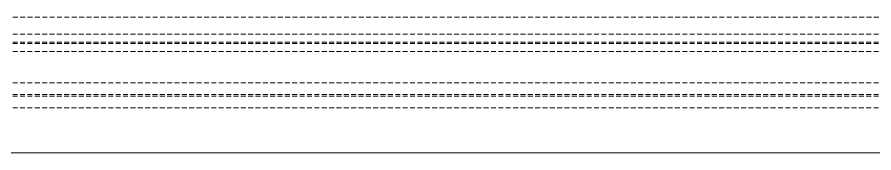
# Model space of a CAD drawing. Extents: x -1457 to 23780, y -2071 to 4205.
# Drawn here: x 2093.59 to 2137.25, y 320 to 326.92 of the extents above; entities that cross this region are included whole.
import ezdxf

# ---------------------------------------------------------------- set-up
doc = ezdxf.new("R2010")
doc.units = 0
doc.header["$MEASUREMENT"] = 0
doc.linetypes.add('HIDDEN', pattern=[0.375, 0.25, -0.125])
doc.layers.add('M-TEFRIS2-015', color=129, linetype='Continuous', lineweight=9)

msp = doc.modelspace()

# ---------------------------------------------------------------- linework, layer by layer
at = {"layer": 'M-TEFRIS2-015', "linetype": 'HIDDEN', "lineweight": 0}
for p, q in [((3319.5, 326.925), (1724.228, 326.925)), ((2154.364, 326.053), (1951.09, 326.053)), ((2154.364, 325.653), (1951.09, 325.653)), ((2154.364, 325.577), (1951.09, 325.577)), ((2154.364, 325.177), (1951.09, 325.177)), ((2154.364, 323.577), (1951.09, 323.577)), ((2154.364, 322.977), (1951.09, 322.977)), ((2154.364, 322.901), (1951.09, 322.901)), ((2154.364, 322.301), (1951.09, 322.301)), ((3319.5, 320), (1719.669, 320)), ((1719.669, 320), (3319.5, 320))]:
    msp.add_line(p, q, dxfattribs=at)

doc.saveas('drawing.dxf')
